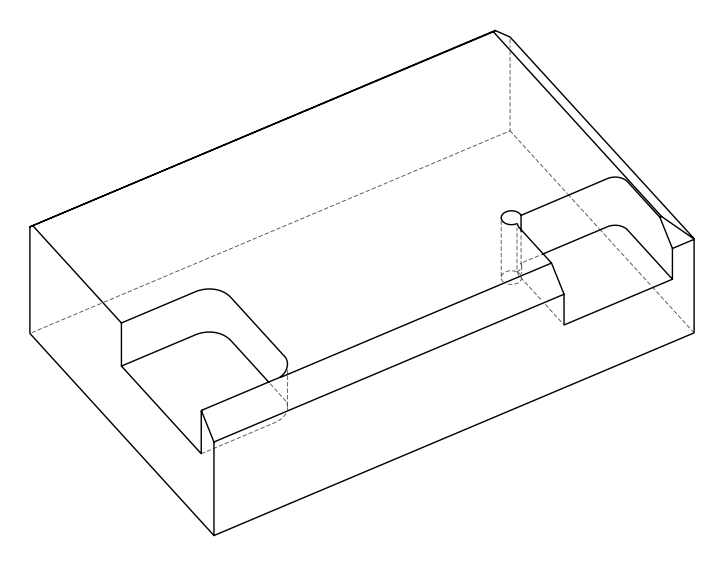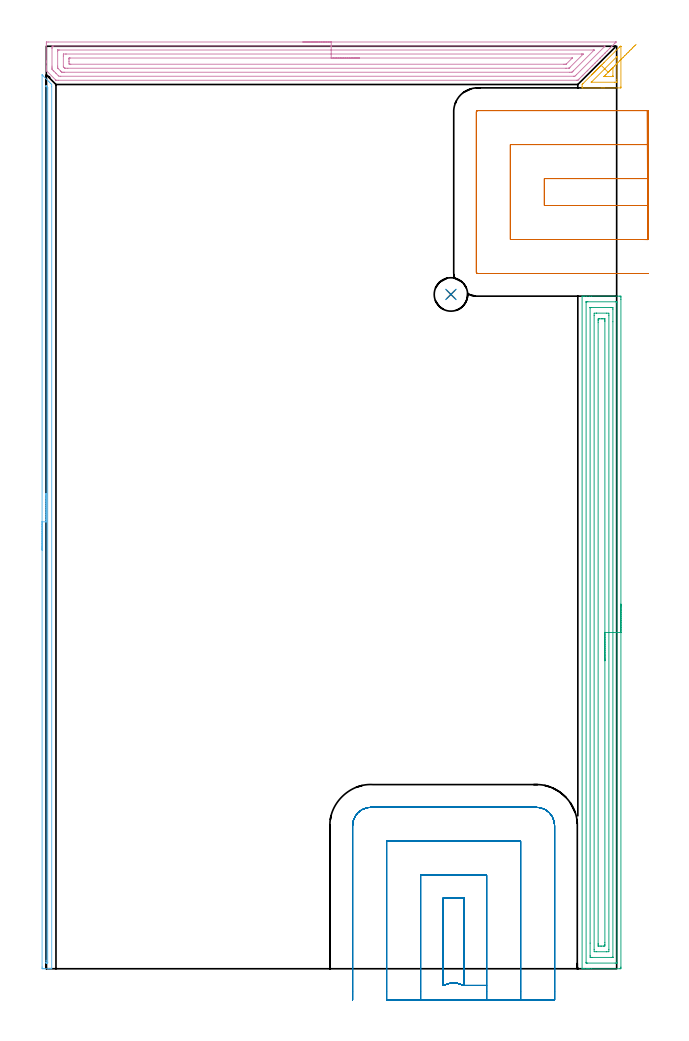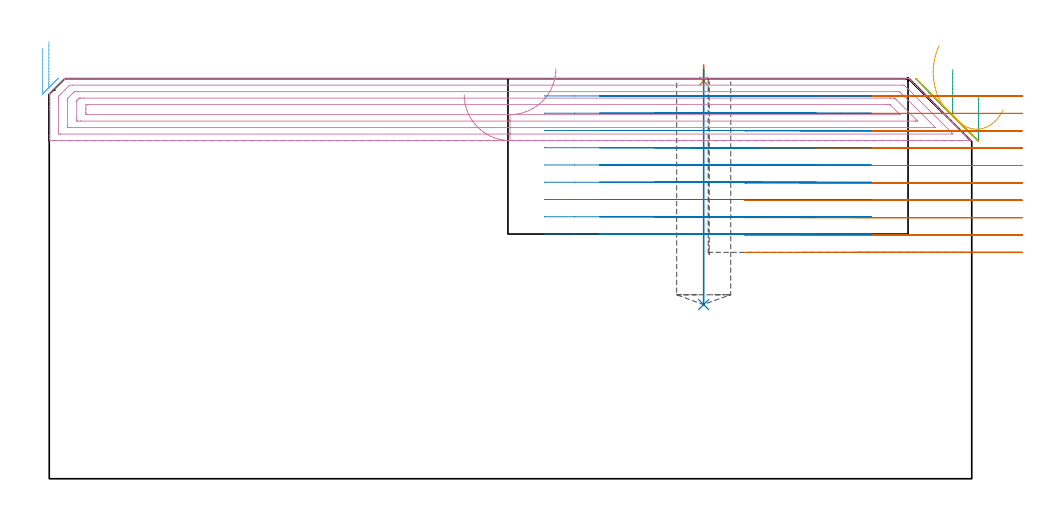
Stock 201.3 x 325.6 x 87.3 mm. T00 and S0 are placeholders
(PLAN: 8 operations, 3 tool changes, 48.7 min)
(1 SPOT_DRILL | STEP1POCKET | NXT0321_9005460120000 | 0.03 min | 1 mm3)
(2 DRILL_BLIND_HOLE_INTO_CENTER | STEP1POCKET | NXT0301_089 | 0.21 min | 5221 mm3)
(3 AREA_MILL | FG_CHAMFER_SURFACE | UGT0205_001 | 9.79 min | 22933 mm3)
(4 AREA_MILL_1 | FG_CHAMFER_SURFACE_1 | UGT0205_001 | 8.05 min | 18336 mm3)
(5 AREA_MILL_2 | FG_CHAMFER_SURFACE_2 | UGT0205_001 | 0.58 min | 1199 mm3)
(6 AREA_MILL_3 | FG_CHAMFER_SURFACE_3 | UGT0205_001 | 5.17 min | 1819 mm3)
(7 MILL_OPEN_POCKET | POCKET_OPEN | NXT0201_012 | Follow Part, ap 4, ae 75% | 10.9 min | 157347 mm3)
(8 MILL_SLOT | SLOT_PARTIAL_RECTANGULAR | NXT0201_012 | Follow Part, ap 4, ae 75% | 13.94 min | 189319 mm3)
(TOOL NXT0321_9005460120000 | NC Spot Drill, 142deg, 12mm, Carbide, Uncoated | D12 PA142 FL30 Z2)
(TOOL NXT0301_089 | Carbide Drill 11.8mm [860.1-1180-035A1-MM 2214] | D11.8 PA140 FL55 Z2)
(TOOL UGT0205_001 | Chamfer Mill 20 x 3 x 45 deg. | D20 FL50 Z2)
(TOOL NXT0201_012 | ENDMILL 16mm [2P460-1600-NA 1630] | D16 FL38 Z6)
(OP 1 SPOT_DRILL)
G17 G21 G94 G90
T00 M6
G54
G17 G0 G90 X142.8 Y238. S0 M3
G43 Z97.3 H0
G94 G81 G98 Z86.792 F250. R90.3
G80
M5
M2
(OP 2 DRILL_BLIND_HOLE_INTO_CENTER)
G17 G21 G94 G90
T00 M6
G54
G17 G0 G90 X142.8 Y238. S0 M3
G43 Z97.3 H1
G94 G81 G98 Z38. F250. R89.3
G80
M5
M2
(OP 3 AREA_MILL)
G17 G21 G94 G90
T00 M6
G54
G17 G0 G90 X202.8 Y128.7 S1061 M3
G43 Z97.3 H0
Z83.6
G94 G1 Y128.662 Z82.728 F250.
Y128.548 Z81.864
Y128.359 Z81.012
Y128.097 Z80.18
Y127.763 Z79.374
Y127.36 Z78.6
Y126.892 Z77.864
Y126.36 Z77.172
Y125.771 Z76.529
Y125.128 Z75.94
Y124.436 Z75.408
Y123.7 Z74.94
Y122.926 Z74.537
Y122.12 Z74.203
Y121.288 Z73.941
Y120.436 Z73.752
Y119.572 Z73.638
Y118.7 Z73.6
Y0.591
X202.797 Y0.299 Z73.602
X202.791 Y0.01 Z73.606
X202.497 Y0. Z73.9
X192.381 Z84.013
X191.778 Z84.619
X191.488 Z84.908
X190.886 Z85.51
X190.596 Z85.799
X190.016 Z86.383
X189.704 Z86.695
X189.492 Z86.907
X189.12 Z87.271
X189.102 Y0.008 Z87.288
X189.1 Y0.144 Z87.3
Y237.255
X189.103 Y237.39 Z87.288
X189.149 Y237.393 Z87.243
X189.492 Y237.4 Z86.907
X190.016 Z86.383
X190.596 Z85.799
X191.778 Z84.618
X192.381 Z84.013
X202.196 Y237.399 Z74.201
X202.784 Y237.396 Z73.613
X202.791 Y237.393 Z73.606
X202.797 Y236.809 Z73.603
X202.8 Y236.206 Z73.6
Y118.7
X201.386 Z75.014
X201.385 Y2.21 Z75.015
X201.381 Y2.047 Z75.019
X201.379 Y2.008 Z75.021
X201.373 Y2.005 Z75.027
X201.351 Y2.002 Z75.049
X201.304 Y2. Z75.096
X200.785 Z75.615
X190.969 Y2.001 Z85.431
X190.596 Y2.007 Z85.804
X190.545 Y2.01 Z85.855
X190.521 Y2.026 Z85.879
X190.518 Y2.128 Z85.882
X190.515 Y2.292 Z85.885
Y235.19
X190.519 Y235.353 Z85.881
X190.521 Y235.392 Z85.879
X190.527 Y235.395 Z85.873
X190.549 Y235.398 Z85.851
X190.596 Y235.399 Z85.804
X191.115 Y235.4 Z85.285
X200.931 Y235.399 Z75.469
X201.304 Y235.393 Z75.096
X201.356 Y235.39 Z75.045
X201.379 Y235.374 Z75.021
X201.382 Y235.272 Z75.018
X201.385 Y235.108 Z75.015
X201.386 Y118.7 Z75.014
X199.972 Z76.428
X199.971 Y4.156 Z76.429
X199.97 Y4.043 Z76.43
X199.968 Y4.017 Z76.432
X199.966 Y4.011 Z76.434
X199.936 Y4.007 Z76.464
X199.832 Y4.002 Z76.568
X199.676 Y4. Z76.724
X192.537 Z83.863
X192.381 Y4.002 Z84.019
X192.225 Y4.005 Z84.175
X191.935 Y4.015 Z84.465
X191.933 Y4.156 Z84.467
X191.929 Y4.607 Z84.471
X191.928 Y9.051 Z84.472
X191.929 Y233.244 Z84.471
X191.93 Y233.357 Z84.47
X191.932 Y233.383 Z84.468
X191.934 Y233.389 Z84.466
X191.964 Y233.393 Z84.436
X192.068 Y233.398 Z84.332
X192.225 Y233.4 Z84.175
X199.363 Z77.037
X199.519 Y233.398 Z76.881
X199.676 Y233.395 Z76.724
X199.965 Y233.385 Z76.435
X199.967 Y233.244 Z76.433
X199.971 Y232.793 Z76.429
X199.972 Y228.363 Z76.428
Y118.7
X198.557 Z77.843
Y6.83
X198.55 Y6.016 Z77.85
X197.735 Y6. Z78.665
X197.674 Z78.726
X194.104 Z82.296
X193.35 Y6.017 Z83.05
X193.343 Y6.761 Z83.057
Y230.57
X193.35 Y231.384 Z83.05
X194.165 Y231.4 Z82.235
X194.226 Z82.174
X197.796 Z78.604
X198.55 Y231.383 Z77.85
X198.557 Y230.639 Z77.843
Y118.7
X197.143 Z79.257
Y9.204
X197.142 Y8.613 Z79.258
X197.14 Y8.316 Z79.26
X197.136 Y8.022 Z79.264
X196.842 Y8.01 Z79.558
X196.561 Y8.003 Z79.839
X195.95 Y8. Z80.45
X195.671 Z80.729
X195.058 Y8.002 Z81.342
X194.774 Y8.005 Z81.626
X194.763 Y8.014 Z81.637
X194.761 Y8.019 Z81.639
X194.758 Y8.613 Z81.642
X194.757 Y8.914 Z81.643
Y228.196
X194.758 Y228.787 Z81.642
X194.76 Y229.084 Z81.64
X194.764 Y229.378 Z81.636
X195.058 Y229.39 Z81.342
X195.339 Y229.397 Z81.061
X195.95 Y229.4 Z80.45
X196.229 Z80.171
X196.842 Y229.398 Z79.558
X197.126 Y229.395 Z79.274
X197.137 Y229.386 Z79.263
X197.14 Y229.381 Z79.26
X197.142 Y228.787 Z79.258
X197.143 Y228.486 Z79.257
Y118.7
Y117.828 Z79.295
Y116.964 Z79.409
Y116.112 Z79.598
Y115.28 Z79.86
Y114.474 Z80.194
Y113.7 Z80.597
Y112.964 Z81.065
Y112.272 Z81.596
Y111.629 Z82.186
Y111.04 Z82.829
Y110.508 Z83.521
Y110.04 Z84.257
Y109.637 Z85.031
Y109.303 Z85.837
Y109.041 Z86.669
Y108.852 Z87.52
Y108.738 Z88.385
Y108.7 Z89.257
G0 Z97.3
M5
M2
(OP 4 AREA_MILL_1)
G17 G21 G94 G90
T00 M6
G54
G17 G0 G90 X90.55 Y327.1 S1061 M3
G43 Z97.3 H0
Z83.8
G94 G1 X90.588 Z82.928 F250.
X90.702 Z82.063
X90.891 Z81.212
X91.153 Z80.38
X91.487 Z79.574
X91.89 Z78.8
X92.358 Z78.064
X92.89 Z77.372
X93.479 Z76.729
X94.122 Z76.14
X94.814 Z75.608
X95.55 Z75.14
X96.324 Z74.737
X97.13 Z74.403
X97.962 Z74.141
X98.813 Z73.952
X99.678 Z73.838
X100.55 Z73.8
X200.855
X201.09 Y327.097 Z73.801
X201.091 Y327.096 Z73.802
X201.09 Y327.09 Z73.808
X200.761 Y326.761 Z74.139
X200.565 Y326.563 Z74.333
X199.887 Y325.887 Z75.013
X199.677 Y325.675 Z75.221
X199.014 Y325.014 Z75.886
X198.79 Y324.788 Z76.108
X198.141 Y324.141 Z76.759
X197.902 Y323.9 Z76.996
X197.267 Y323.267 Z77.632
X197.223 Y323.223 Z77.676
X197.014 Y323.013 Z77.883
X196.394 Y322.394 Z78.506
X196.331 Y322.331 Z78.568
X196.127 Y322.125 Z78.771
X195.521 Y321.521 Z79.379
X195.439 Y321.438 Z79.461
X195.239 Y321.238 Z79.658
X194.647 Y320.647 Z80.253
X194.546 Y320.546 Z80.353
X194.352 Y320.35 Z80.546
X193.774 Y319.774 Z81.126
X193.654 Y319.653 Z81.245
X193.464 Y319.462 Z81.434
X192.9 Y318.9 Z81.999
X192.762 Y318.761 Z82.137
X192.577 Y318.575 Z82.321
X192.027 Y318.027 Z82.873
X191.689 Y317.687 Z83.209
X191.153 Y317.153 Z83.746
X190.802 Y316.8 Z84.096
X190.28 Y316.28 Z84.62
X189.914 Y315.912 Z84.984
X189.406 Y315.406 Z85.493
X189.026 Y315.025 Z85.872
X188.533 Y314.533 Z86.367
X188.139 Y314.137 Z86.759
X188.002 Y314.002 Z86.897
X187.693 Y313.693 Z87.207
X187.628 Y313.63 Z87.27
X187.6 Y313.607 Z87.293
X187.11 Y313.6 Z87.3
X4.174
X3.404 Y313.605 Z87.291
X3.373 Y313.631 Z87.267
X3.31 Y313.69 Z87.209
X3.281 Y313.718 Z87.181
X0.144 Y316.856 Z84.044
X0.106 Y316.893 Z84.004
X0.01 Y316.999 Z83.894
X0.001 Y317.08 Z83.813
X0. Y317.106 Z83.787
Y317.429 Z83.47
Y317.946 Z82.954
Y318.575 Z82.32
Y319.777 Z81.12
Y320.35 Z80.544
Y325.962 Z74.935
X0.004 Y326.563 Z74.334
X0.008 Y327.092 Z73.806
X0.07 Y327.094 Z73.803
X0.604 Y327.1 Z73.8
X100.55
Y325.686 Z75.214
X196.926 Y325.685 Z75.215
X197.213 Y325.675 Z75.225
X197.074 Y325.529 Z75.371
X196.926 Y325.376 Z75.524
X187.11 Y315.56 Z85.34
X186.839 Y315.294 Z85.606
X186.563 Y315.025 Z85.875
X186.228 Y315.015 Z85.885
X186.218 Y315.014 Z85.886
X5.077
X4.437 Y315.025 Z85.875
X4.174 Y315.28 Z85.62
X3.538 Y315.912 Z84.988
X3.281 Y316.168 Z84.732
X2.65 Y316.8 Z84.1
X2.389 Y317.062 Z83.838
X2.083 Y317.379 Z83.521
X2.01 Y317.457 Z83.443
X2.005 Y317.558 Z83.342
X2.002 Y317.687 Z83.213
X2. Y318.074 Z82.826
Y318.575 Z82.325
X2.001 Y324.788 Z76.112
X2.002 Y325.173 Z75.727
X2.01 Y325.675 Z75.225
X2.379 Y325.686 Z75.214
X2.389
X100.55
Y324.272 Z76.628
X192.984 Y324.271 Z76.629
X193.124 Y324.269 Z76.631
X193.357 Y324.265 Z76.635
Y324.261 Z76.639
Y324.257 Z76.643
X186.058 Y316.958 Z83.942
X185.898 Y316.8 Z84.1
X185.608 Y316.519 Z84.381
X185.507 Y316.435 Z84.465
X185.325 Y316.433 Z84.467
X184.805 Y316.429 Z84.471
X6.332
X5.959 Y316.43 Z84.47
X5.586 Y316.433 Z84.467
X5.483 Y316.435 Z84.465
X5.428 Y316.483 Z84.417
X5.317 Y316.588 Z84.312
X5.099 Y316.8 Z84.1
X5.066 Y316.833 Z84.067
X4.212 Y317.687 Z83.213
X4.174 Y317.726 Z83.174
X4.072 Y317.834 Z83.066
X4.024 Y317.887 Z83.013
X4.01 Y318.057 Z82.843
X4.003 Y318.402 Z82.498
X4.001 Y318.575 Z82.325
Y323.9 Z77.
X4.002 Y324.071 Z76.829
X4.01 Y324.245 Z76.655
X4.018 Y324.266 Z76.634
X4.035 Y324.268 Z76.632
X4.081 Y324.27 Z76.63
X4.174 Y324.271 Z76.629
X4.693 Y324.272 Z76.628
X100.55
Y322.857 Z78.043
X188.895
X189.052 Y322.856 Z78.044
X189.428 Y322.852 Z78.048
X189.481 Y322.851 Z78.049
X189.464 Y322.825 Z78.075
X189.41 Y322.764 Z78.136
X189.343 Y322.694 Z78.206
X189.28 Y322.629 Z78.271
X184.83 Y318.179 Z82.721
X184.697 Y318.048 Z82.852
X184.588 Y317.943 Z82.957
X184.514 Y317.875 Z83.025
X184.475 Y317.85 Z83.05
X184.433 Y317.848 Z83.052
X184.274 Y317.845 Z83.055
X183.54 Y317.843 Z83.057
X183.384
X7.587
X6.851 Y317.844 Z83.056
X6.692 Y317.845 Z83.055
X6.542 Y317.85 Z83.05
X6.505 Y317.855 Z83.045
X6.447 Y317.908 Z82.992
X6.374 Y317.978 Z82.922
X6.267 Y318.084 Z82.816
X6.187 Y318.166 Z82.734
X6.032 Y318.329 Z82.571
X6.01 Y318.386 Z82.514
X6.006 Y318.435 Z82.465
X6.001 Y318.533 Z82.367
X6. Y322.125 Z78.775
X6.006 Y322.548 Z78.352
X6.01 Y322.76 Z78.14
X6.019 Y322.851 Z78.049
X6.12 Y322.853 Z78.047
X6.851 Y322.857 Z78.043
X7.007
X100.55
Y321.443 Z79.457
X185.532
X185.591 Y321.441 Z79.459
X185.624 Y321.438 Z79.462
X185.627 Y321.437 Z79.463
X185.603 Y321.409 Z79.491
X185.495 Y321.295 Z79.605
X185.439 Y321.238 Z79.662
X183.602 Y319.401 Z81.499
X183.54 Y319.342 Z81.558
X183.45 Y319.264 Z81.636
X183.369 Y319.261 Z81.639
X183.198 Y319.259 Z81.641
X182.855 Y319.257 Z81.643
X182.648
X8.636 Y319.258 Z81.642
X8.429 Y319.259 Z81.641
X8.025 Y319.264 Z81.636
X8.01 Y319.462 Z81.438
X8.001 Y320.094 Z80.806
X8. Y320.35 Z80.55
Y320.982 Z79.918
X8.003 Y321.238 Z79.662
X8.007 Y321.395 Z79.505
X8.009 Y321.429 Z79.471
X8.086 Y321.436 Z79.464
X8.222 Y321.44 Z79.46
X8.43 Y321.443 Z79.457
X100.55
X101.422 Z79.495
X102.286 Z79.609
X103.138 Z79.798
X103.97 Z80.06
X104.776 Z80.394
X105.55 Z80.797
X106.286 Z81.265
X106.978 Z81.796
X107.621 Z82.386
X108.21 Z83.029
X108.741 Z83.721
X109.21 Z84.457
X109.613 Z85.231
X109.947 Z86.037
X110.209 Z86.869
X110.398 Z87.72
X110.512 Z88.585
X110.55 Z89.457
G0 Z97.3
M5
M2
(OP 5 AREA_MILL_2)
G17 G21 G94 G90
T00 M6
G54
G17 G0 G90 X194.203 Y317.195 S1061 M3
G43 Z97.3 H0
Z94.495
G94 G1 X193.868 Y316.858 Z93.763 F250.
X193.58 Y316.568 Z92.993
X193.339 Y316.327 Z92.19
X193.149 Y316.136 Z91.36
X193.011 Y315.997 Z90.51
X192.925 Y315.911 Z89.646
X192.893 Y315.879 Z88.775
X192.915 Y315.9 Z87.903
X192.99 Y315.976 Z87.037
X193.118 Y316.105 Z86.184
X193.298 Y316.286 Z85.35
X193.529 Y316.517 Z84.541
X193.808 Y316.798 Z83.764
X194.135 Y317.126 Z83.024
X194.505 Y317.498 Z82.327
X194.917 Y317.912 Z81.679
X195.367 Y318.365 Z81.084
X195.852 Y318.852 Z80.547
X196.125 Y319.127 Z80.271
X196.564 Y319.564 Z79.836
X196.842 Y319.845 Z79.553
X202.347 Y325.347 Z74.053
X202.544 Y325.54 Z73.854
X202.607 Y325.596 Z73.789
X202.642 Y325.597 Z73.754
X202.792 Y325.595 Z73.607
X202.795 Y325.59 Z73.604
X202.798 Y325.54 Z73.602
X202.8 Y325.437 Z73.6
Y311.255
X202.793 Y310.966 Z73.602
X202.79 Y310.91 Z73.604
X202.726 Y310.9 Z73.668
X196.842 Z79.552
X196.117 Z80.282
X189.124 Z87.274
X189.106 Y310.908 Z87.292
X189.1 Y311.254 Z87.3
X189.107 Y312.102 Z87.293
X189.132 Y312.13 Z87.268
X189.258 Y312.258 Z87.141
X189.391 Y312.392 Z87.007
X192.476 Y315.476 Z83.924
X192.628 Y315.628 Z83.771
X193.502 Y316.503 Z82.897
X195.852 Y318.852 Z80.547
X197.077 Y317.627 Z79.323
X201.252 Y321.801 Z75.148
X201.304 Y321.85 Z75.096
X201.361 Y321.899 Z75.039
X201.38 Y321.912 Z75.02
X201.382 Y321.883 Z75.018
X201.384 Y321.83 Z75.016
X201.385 Y321.75 Z75.015
X201.386 Y321.67 Z75.014
Y313.799
X201.382 Y313.004 Z75.018
X201.38 Y312.93 Z75.02
X201.378 Y312.91 Z75.022
X201.357 Y312.907 Z75.043
X201.304 Y312.904 Z75.096
X200.518 Y312.9 Z75.882
X192.487 Z83.913
X192.399 Y312.902 Z84.001
X192.381 Y312.905 Z84.019
X192.372 Y312.91 Z84.028
Y312.913
X192.381 Y312.927 Z84.019
X192.418 Y312.968 Z83.982
X192.454 Y313.004 Z83.946
X197.077 Y317.627 Z79.323
X198.302 Y316.403 Z78.098
X199.397 Y317.498 Z77.003
X199.519 Y317.62 Z76.881
X199.841 Y317.937 Z76.559
X199.933 Y318.025 Z76.467
X199.959 Y318.049 Z76.441
X199.965 Y318.018 Z76.435
X199.969 Y317.963 Z76.431
X199.971 Y317.924 Z76.429
Y315.185
X199.97 Y315.037 Z76.43
X199.967 Y314.92 Z76.433
X199.965 Y314.91 Z76.435
X199.959 Y314.906 Z76.441
X199.937 Y314.902 Z76.463
X199.891 Y314.901 Z76.509
X197.585 Z78.815
X196.957 Y314.908 Z79.443
X196.842 Y314.91 Z79.558
X196.839 Y314.93 Z79.561
X196.842 Y314.936 Z79.558
X197.189 Y315.288 Z79.211
X197.527 Y315.628 Z78.873
X198.302 Y316.403 Z78.098
X198.82 Y316.921 Z77.626
X199.366 Y317.467 Z77.22
X199.935 Y318.036 Z76.882
X200.522 Y318.623 Z76.616
X201.124 Y319.225 Z76.423
X201.735 Y319.836 Z76.306
X202.351 Y320.452 Z76.264
X202.968 Y321.069 Z76.298
X203.58 Y321.681 Z76.407
X204.183 Y322.284 Z76.592
X204.772 Y322.873 Z76.851
X205.343 Y323.444 Z77.181
X205.891 Y323.992 Z77.58
X206.413 Y324.514 Z78.046
X206.904 Y325.005 Z78.573
X207.361 Y325.462 Z79.16
X207.78 Y325.881 Z79.8
X208.158 Y326.258 Z80.49
G0 Z97.3
M5
M2
(OP 6 AREA_MILL_3)
G17 G21 G94 G90
T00 M6
G54
G17 G0 G90 X-1.5 Y147.75 S1061 M3
G43 Z97.3 H0
Z93.9
G94 G1 Y147.788 Z93.028 F250.
Y147.902 Z92.164
Y148.091 Z91.312
Y148.353 Z90.48
Y148.687 Z89.674
Y149.09 Z88.9
Y149.558 Z88.164
Y150.089 Z87.472
Y150.679 Z86.829
Y151.322 Z86.24
Y152.014 Z85.708
Y152.75 Z85.24
Y153.524 Z84.837
Y154.33 Z84.503
Y155.162 Z84.241
Y156.013 Z84.052
Y156.878 Z83.938
Y157.75 Z83.9
X-1.499 Y315.484 Z83.899
X-1.495 Y315.486 Z83.903
X-1.485 Y315.484 Z83.913
X-1.186 Y315.187 Z84.213
X0.748 Y313.252 Z86.148
X1.077 Y312.925 Z86.473
X1.515 Y312.485 Z86.915
X1.79 Y312.21 Z87.187
X1.895 Y312.102 Z87.291
X1.9 Y311.317 Z87.3
Y0.164
X1.898 Y0.01 Z87.289
X1.76 Y0.002 Z87.152
X1.616 Y0. Z87.016
X1.284 Z86.683
X0.638 Z86.033
X-0.561 Z84.836
X-1.115 Y0.001 Z84.279
X-1.341 Y0.004 Z84.053
X-1.491 Y0.01 Z83.904
X-1.496 Y0.223 Z83.901
X-1.5 Y0.611 Z83.9
Y157.75
X-0.086 Z85.314
X-0.085 Y311.318 Z85.315
X-0.083 Y311.545 Z85.317
X-0.081 Y311.601 Z85.319
X-0.08 Y311.615 Z85.32
X-0.068 Y311.607 Z85.332
X-0.014 Y311.558 Z85.386
X0.231 Y311.318 Z85.631
X0.435 Y311.108 Z85.835
X0.467 Y311.072 Z85.867
X0.479 Y311.049 Z85.879
X0.481 Y311.016 Z85.881
X0.484 Y310.871 Z85.884
X0.486 Y310.58 Z85.886
Y310.425
X0.485 Y2.16 Z85.885
X0.484 Y2.077 Z85.884
X0.482 Y2.036 Z85.882
X0.48 Y2.021 Z85.88
X0.459 Y2.01 Z85.859
X0.149 Y2.002 Z85.549
X-0.02 Y2.003 Z85.38
X-0.05 Y2.005 Z85.35
X-0.077 Y2.009 Z85.323
X-0.079 Y2.047 Z85.321
X-0.084 Y2.239 Z85.316
X-0.085 Y2.396 Z85.315
X-0.086 Y2.979 Z85.314
Y157.75
Y158.621 Z85.352
Y159.486 Z85.466
Y160.338 Z85.655
Y161.17 Z85.917
Y161.976 Z86.251
Y162.75 Z86.654
Y163.486 Z87.123
Y164.178 Z87.654
Y164.821 Z88.243
Y165.41 Z88.886
Y165.941 Z89.578
Y166.41 Z90.314
Y166.813 Z91.088
Y167.147 Z91.894
Y167.409 Z92.726
Y167.598 Z93.578
Y167.712 Z94.443
Y167.75 Z95.314
G0 Z97.3
M5
M2
(OP 7 MILL_OPEN_POCKET)
G17 G21 G94 G90
T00 M6
G54
G17 G0 G90 X212.3 Y278.933 S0 M3
G43 Z97.3 H1
Z83.51
G94 G1 X209.3 Y278.901 F250.
G2 X209.045 Y278.9 R24. F500.
G1 X175.8
Y269.4
X209.046
G2 X209.3 Y269.399 R24.
G1 X212.3 Y269.367 F250.
X212.299 Y290.966
X209.3 Y290.903
G2 X209.045 Y290.9 R12. F500.
G1 X163.8
Y257.4
X209.046
G2 X209.3 Y257.397 R12.
G1 X212.299 Y257.334 F250.
X212.045 Y302.9
X209.045
X152.2 F500.
G3 X151.8 Y302.5 R0.4
G1 Y245.8
X151.793 Y245.75
X151.812 Y245.703
X151.858 Y245.517
X152.033 Y245.436
X152.113 Y245.399
X152.2 Y245.4
X209.046
X212.046 F250.
G0 X212.3 Y278.9 Z79.72
G1 X209.3
X175.8 F500.
Y269.4
X209.3
X212.3 F250.
Y290.9
X209.3
X163.8 F500.
Y257.4
X209.3
X212.3 F250.
Y302.9
X209.3
X152.2 F500.
G3 X151.8 Y302.5 R0.4
G1 Y245.8
X151.793 Y245.75
X151.812 Y245.703
X151.858 Y245.517
X152.033 Y245.436
X152.113 Y245.399
X152.2 Y245.4
X209.3
X212.3 F250.
G0 Y278.9 Z75.93
G1 X209.3
X175.8 F500.
Y269.4
X209.3
X212.3 F250.
Y290.9
X209.3
X163.8 F500.
Y257.4
X209.3
X212.3 F250.
Y302.9
X209.3
X152.2 F500.
G3 X151.8 Y302.5 R0.4
G1 Y245.8
X151.793 Y245.75
X151.812 Y245.703
X151.858 Y245.517
X152.033 Y245.436
X152.113 Y245.399
X152.2 Y245.4
X209.3
X212.3 F250.
G0 Y278.9 Z72.14
G1 X209.3
X175.8 F500.
Y269.4
X209.3
X212.3 F250.
Y290.9
X209.3
X163.8 F500.
Y257.4
X209.3
X212.3 F250.
Y302.9
X209.3
X152.2 F500.
G3 X151.8 Y302.5 R0.4
G1 Y245.8
X151.793 Y245.75
X151.812 Y245.703
X151.858 Y245.517
X152.033 Y245.436
X152.113 Y245.399
X152.2 Y245.4
X209.3
X212.3 F250.
G0 Y278.9 Z68.35
G1 X209.3
X175.8 F500.
Y269.4
X209.3
X212.3 F250.
Y290.9
X209.3
X163.8 F500.
Y257.4
X209.3
X212.3 F250.
Y302.9
X209.3
X152.2 F500.
G3 X151.8 Y302.5 R0.4
G1 Y245.8
X151.793 Y245.75
X151.812 Y245.703
X151.858 Y245.517
X152.033 Y245.436
X152.113 Y245.399
X152.2 Y245.4
X209.3
X212.3 F250.
G0 Y278.9 Z64.56
G1 X209.3
X175.8 F500.
Y269.4
X209.3
X212.3 F250.
Y290.9
X209.3
X163.8 F500.
Y257.4
X209.3
X212.3 F250.
Y302.9
X209.3
X152.2 F500.
G3 X151.8 Y302.5 R0.4
G1 Y245.8
X151.793 Y245.75
X151.812 Y245.703
X151.858 Y245.517
X152.033 Y245.436
X152.113 Y245.399
X152.2 Y245.4
X209.3
X212.3 F250.
G0 Y278.9 Z60.77
G1 X209.3
X175.8 F500.
Y269.4
X209.3
X212.3 F250.
Y290.9
X209.3
X163.8 F500.
Y257.4
X209.3
X212.3 F250.
Y302.9
X209.3
X152.2 F500.
G3 X151.8 Y302.5 R0.4
G1 Y245.8
X151.793 Y245.75
X151.812 Y245.703
X151.858 Y245.517
X152.033 Y245.436
X152.113 Y245.399
X152.2 Y245.4
X209.3
X212.3 F250.
G0 Y278.9 Z56.98
G1 X209.3
X175.8 F500.
Y269.4
X209.3
X212.3 F250.
Y290.9
X209.3
X163.8 F500.
Y257.4
X209.3
X212.3 F250.
Y302.9
X209.3
X152.2 F500.
G3 X151.8 Y302.5 R0.4
G1 Y245.8
X151.793 Y245.75
X151.812 Y245.703
X151.858 Y245.517
X152.033 Y245.436
X152.113 Y245.399
X152.2 Y245.4
X209.3
X212.3 F250.
G0 Y278.9 Z53.19
G1 X209.3
X175.8 F500.
Y269.4
X209.3
X212.3 F250.
Y290.9
X209.3
X163.8 F500.
Y257.4
X209.3
X212.3 F250.
Y302.9
X209.3
X152.2 F500.
G3 X151.8 Y302.5 R0.4
G1 Y245.8
X151.793 Y245.75
X151.812 Y245.703
X151.858 Y245.517
X152.033 Y245.436
X152.113 Y245.399
X152.2 Y245.4
X209.3
X212.3 F250.
G0 Y278.9 Z49.4
G1 X209.3
X175.8 F500.
Y269.4
X209.3
X212.3 F250.
Y290.9
X209.3
X163.8 F500.
Y257.4
X209.3
X212.3 F250.
Y302.9
X209.3
X152.2 F500.
G3 X151.8 Y302.5 R0.4
G1 Y245.8
X151.793 Y245.75
X151.812 Y245.703
X151.858 Y245.517
X152.033 Y245.436
X152.113 Y245.399
X152.2 Y245.4
X209.3
X212.3 F250.
G0 Z97.3
M5
M2
(OP 8 MILL_SLOT)
G17 G21 G94 G90
T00 M6
G54
G17 G0 G90 X155.4 Y-11. S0 M3
G43 Z97.3 H1
Z83.533
G94 G1 Y-8. F250.
Y-5.889 F500.
X147.4
G3 X140.1 Y-5.889 R8.
G1 Y25.
X147.4
Y-5.889
X155.4
Y33.
X132.1
Y-8.
Y-11. F250.
X167.4
Y-8.
Y45. F500.
X120.1
Y-8.
Y-11. F250.
X179.4
Y-8.
Y50.5 F500.
G3 X172.9 Y57. R6.5
G1 X114.6
G3 X108.1 Y50.5 R6.5
G1 Y-8.
Y-11. F250.
G0 X155.4 Z79.767
G1 Y-8.
Y-5.889 F500.
X147.4
G3 X140.1 Y-5.889 R8.
G1 Y25.
X147.4
Y-5.889
X155.4
Y33.
X132.1
Y-8.
Y-11. F250.
X167.4
Y-8.
Y45. F500.
X120.1
Y-8.
Y-11. F250.
X179.4
Y-8.
Y50.5 F500.
G3 X172.9 Y57. R6.5
G1 X114.6
G3 X108.1 Y50.5 R6.5
G1 Y-8.
Y-11. F250.
G0 X155.4 Z76.
G1 Y-8.
Y-5.889 F500.
X147.4
G3 X140.1 Y-5.889 R8.
G1 Y25.
X147.4
Y-5.889
X155.4
Y33.
X132.1
Y-8.
Y-11. F250.
X167.4
Y-8.
Y45. F500.
X120.1
Y-8.
Y-11. F250.
X179.4
Y-8.
Y50.5 F500.
G3 X172.9 Y57. R6.5
G1 X114.6
G3 X108.1 Y50.5 R6.5
G1 Y-8.
Y-11. F250.
G0 X155.4 Z72.233
G1 Y-8.
Y-5.889 F500.
X147.4
G3 X140.1 Y-5.889 R8.
G1 Y25.
X147.4
Y-5.889
X155.4
Y33.
X132.1
Y-8.
Y-11. F250.
X167.4
Y-8.
Y45. F500.
X120.1
Y-8.
Y-11. F250.
X179.4
Y-8.
Y50.5 F500.
G3 X172.9 Y57. R6.5
G1 X114.6
G3 X108.1 Y50.5 R6.5
G1 Y-8.
Y-11. F250.
G0 X155.4 Z68.467
G1 Y-8.
Y-5.889 F500.
X147.4
G3 X140.1 Y-5.889 R8.
G1 Y25.
X147.4
Y-5.889
X155.4
Y33.
X132.1
Y-8.
Y-11. F250.
X167.4
Y-8.
Y45. F500.
X120.1
Y-8.
Y-11. F250.
X179.4
Y-8.
Y50.5 F500.
G3 X172.9 Y57. R6.5
G1 X114.6
G3 X108.1 Y50.5 R6.5
G1 Y-8.
Y-11. F250.
G0 X155.4 Z64.7
G1 Y-8.
Y-5.889 F500.
X147.4
G3 X140.1 Y-5.889 R8.
G1 Y25.
X147.4
Y-5.889
X155.4
Y33.
X132.1
Y-8.
Y-11. F250.
X167.4
Y-8.
Y45. F500.
X120.1
Y-8.
Y-11. F250.
X179.4
Y-8.
Y50.5 F500.
G3 X172.9 Y57. R6.5
G1 X114.6
G3 X108.1 Y50.5 R6.5
G1 Y-8.
Y-11. F250.
G0 X155.4 Z60.933
G1 Y-8.
Y-5.889 F500.
X147.4
G3 X140.1 Y-5.889 R8.
G1 Y25.
X147.4
Y-5.889
X155.4
Y33.
X132.1
Y-8.
Y-11. F250.
X167.4
Y-8.
Y45. F500.
X120.1
Y-8.
Y-11. F250.
X179.4
Y-8.
Y50.5 F500.
G3 X172.9 Y57. R6.5
G1 X114.6
G3 X108.1 Y50.5 R6.5
G1 Y-8.
Y-11. F250.
G0 X155.4 Z57.167
G1 Y-8.
Y-5.889 F500.
X147.4
G3 X140.1 Y-5.889 R8.
G1 Y25.
X147.4
Y-5.889
X155.4
Y33.
X132.1
Y-8.
Y-11. F250.
X167.4
Y-8.
Y45. F500.
X120.1
Y-8.
Y-11. F250.
X179.4
Y-8.
Y50.5 F500.
G3 X172.9 Y57. R6.5
G1 X114.6
G3 X108.1 Y50.5 R6.5
G1 Y-8.
Y-11. F250.
G0 X155.4 Z53.4
G1 Y-8.
Y-5.889 F500.
X147.4
G3 X140.1 Y-5.889 R8.
G1 Y25.
X147.4
Y-5.889
X155.4
Y33.
X132.1
Y-8.
Y-11. F250.
X167.4
Y-8.
Y45. F500.
X120.1
Y-8.
Y-11. F250.
X179.4
Y-8.
Y50.5 F500.
G3 X172.9 Y57. R6.5
G1 X114.6
G3 X108.1 Y50.5 R6.5
G1 Y-8.
Y-11. F250.
G0 Z97.3
M5
M2
